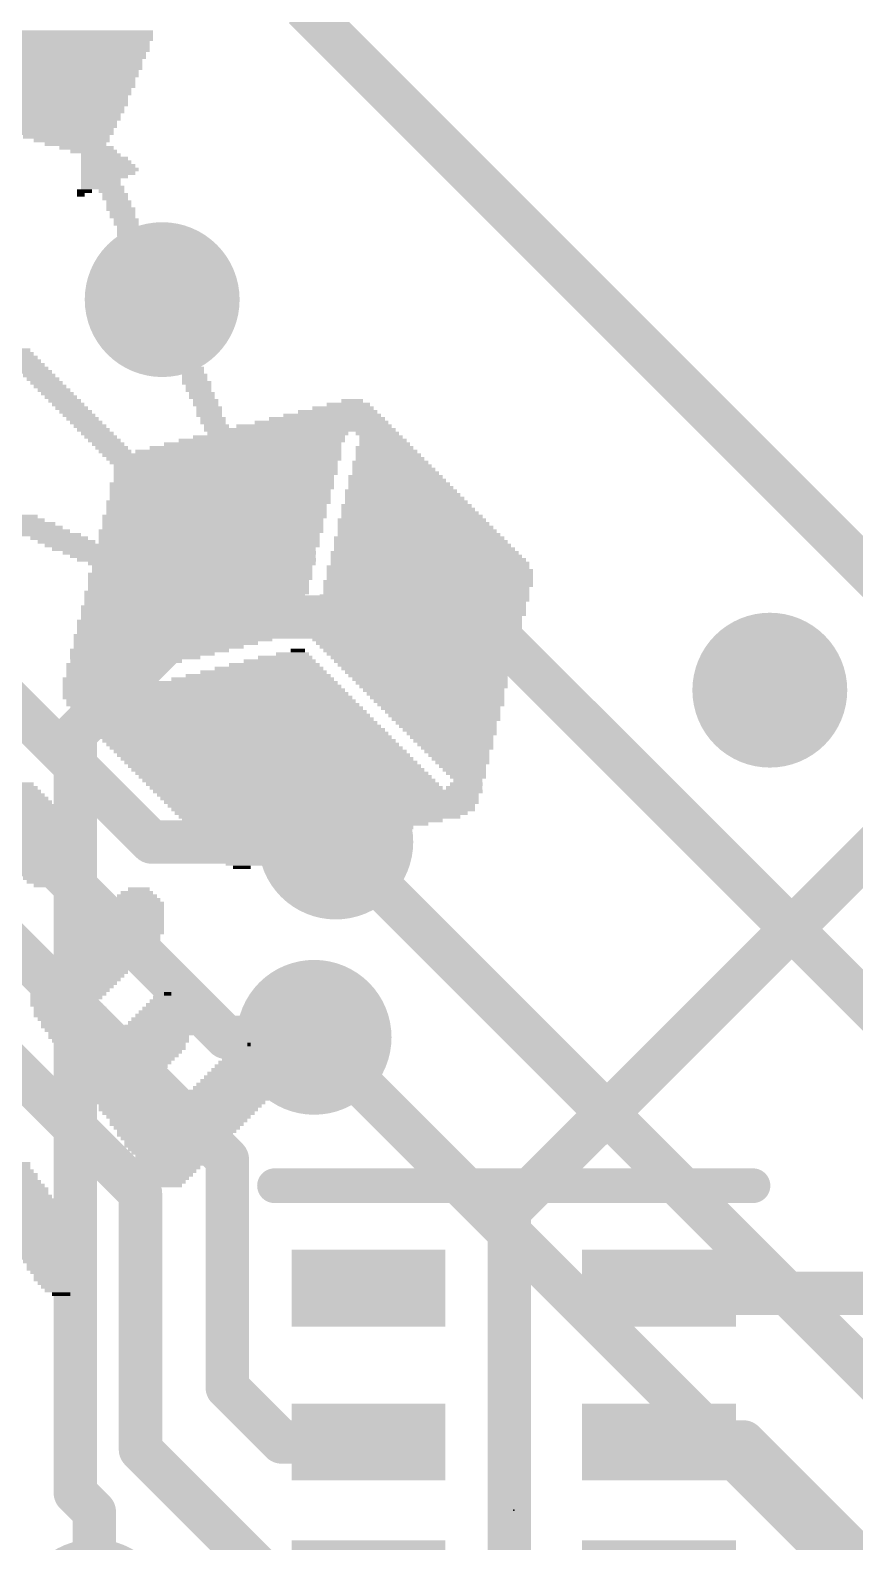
# Model space of a CAD drawing. Extents: x -3.3 to 68.7, y -0.1 to 53.5.
# Drawn here: x 56 to 60.82, y 18.89 to 27.74 of the extents above; entities that cross this region are included whole.
import ezdxf

# ---------------------------------------------------------------- set-up
doc = ezdxf.new("R2010")
doc.units = 0
for name, color, linetype in [('1', 12, 'CONTINUOUS'), ('16', 5, 'CONTINUOUS'), ('18', 3, 'CONTINUOUS'), ('200', 4, 'CONTINUOUS'), ('21', 40, 'CONTINUOUS'), ('23', 53, 'CONTINUOUS')]:
    doc.layers.add(name, color=color, linetype=linetype)

# ---------------------------------------------------------------- blocks, each defined once
blk = doc.blocks.new('RECT')
blk.add_solid([(-0.5, -0.5), (0.5, -0.5), (-0.5, 0.5), (0.5, 0.5)])
blk = doc.blocks.new('ROUNDV')
at = {"const_width": 0.5}
blk.add_lwpolyline([(0, -0.25, 1), (0, 0.25, 1), (0, -0.25)], format="xyb", dxfattribs=at)

msp = doc.modelspace()

# ---------------------------------------------------------------- linework, layer by layer
at = {"layer": '1', "const_width": 0.254}
for points in [[(49.2895, 30.405), (56.7075, 22.987)], [(48.9359, 30.0515), (57.1434, 21.844)], [(48.5824, 29.6979), (57.15, 21.1303)], [(48.2288, 29.3444), (56.642, 20.9312)], [(63.373, 25.4), (58.801, 20.828)], [(57.785, 22.987), (56.7075, 22.987)], [(57.658, 21.844), (57.1434, 21.844)], [(57.15, 21.1303), (57.15, 19.7938)], [(56.642, 20.9312), (56.642, 19.431)], [(58.801, 16.374), (58.801, 20.828)], [(59.6764, 20.3754), (59.7064, 20.3454)], [(59.7064, 20.3454), (63.2374, 20.3454)], [(57.4684, 19.4754), (57.15, 19.7938)], [(57.3976, 18.6754), (56.642, 19.431)], [(57.4684, 19.4754), (57.9764, 19.4754)], [(59.6764, 19.4754), (60.1704, 19.4754)], [(61.8404, 17.8054), (60.1704, 19.4754)]]:
    msp.add_lwpolyline(points, dxfattribs=at)
at = {"layer": '1', "const_width": 0.127}
for points in [[(56.7075, 23.0505, 1), (56.7075, 22.9235)], [(56.6626, 22.9421, 1), (56.7524, 23.0319)], [(57.785, 22.9235, 1), (57.785, 23.0505)], [(57.1434, 21.9075, 1), (57.1434, 21.7805)], [(57.0985, 21.7991, 1), (57.1883, 21.8889)], [(57.658, 21.7805, 1), (57.658, 21.9075)], [(57.2135, 21.1303, 1), (57.0865, 21.1303)], [(57.1051, 21.0854, 1), (57.1949, 21.1752)], [(56.7055, 20.9312, 1), (56.5785, 20.9312)], [(56.5971, 20.8863, 1), (56.6869, 20.9761)], [(58.8645, 20.828, 1), (58.7375, 20.828)], [(58.7561, 20.8729, 1), (58.8459, 20.7831)], [(59.7213, 20.4203, 1), (59.6315, 20.3305)], [(59.7064, 20.4089, 1), (59.7064, 20.2819)], [(59.6615, 20.3005, 1), (59.7513, 20.3903)], [(57.1949, 19.8387, 1), (57.1051, 19.7489)], [(57.0865, 19.7938, 1), (57.2135, 19.7938)], [(56.6869, 19.4759, 1), (56.5971, 19.3861)], [(57.4684, 19.5389, 1), (57.4684, 19.4119)], [(57.4235, 19.4305, 1), (57.5133, 19.5203)], [(57.9764, 19.4119, 1), (57.9764, 19.5389)], [(59.6764, 19.5389, 1), (59.6764, 19.4119)], [(60.2153, 19.5203, 1), (60.1255, 19.4305)], [(60.1704, 19.4119, 1), (60.1704, 19.5389)], [(56.5785, 19.431, 1), (56.7055, 19.431)]]:
    msp.add_lwpolyline(points, format="xyb", dxfattribs=at)
at = {"layer": '16', "const_width": 0.254}
for points in [[(63.5, 21.971), (57.6004, 27.8706)], [(56.261, 23.622), (56.9428, 24.3038)], [(58.6272, 24.3038), (56.9428, 24.3038)], [(62.992, 19.939), (58.6272, 24.3038)], [(56.261, 19.177), (56.261, 23.622)], [(63.5, 17.272), (57.785, 22.987)], [(60.96, 18.542), (57.658, 21.844)], [(56.3717, 19.0663), (56.261, 19.177)], [(56.3717, 19.0663), (56.3717, 18.4532)]]:
    msp.add_lwpolyline(points, dxfattribs=at)
at = {"layer": '16', "const_width": 0.127}
for points in [[(56.9428, 24.3673, 1), (56.9428, 24.2403)], [(56.9877, 24.2589, 1), (56.8979, 24.3487)], [(58.6721, 24.3487, 1), (58.5823, 24.2589)], [(58.6272, 24.2403, 1), (58.6272, 24.3673)], [(56.3245, 23.622, 1), (56.1975, 23.622)], [(56.2161, 23.6669, 1), (56.3059, 23.5771)], [(57.8299, 23.0319, 1), (57.7401, 22.9421)], [(57.7029, 21.8889, 1), (57.6131, 21.7991)], [(56.3059, 19.2219, 1), (56.2161, 19.1321)], [(56.1975, 19.177, 1), (56.3245, 19.177)], [(56.4352, 19.0663, 1), (56.3082, 19.0663)], [(56.3268, 19.0214, 1), (56.4166, 19.1112)]]:
    msp.add_lwpolyline(points, format="xyb", dxfattribs=at)
at = {"layer": '21', "const_width": 0.2032}
msp.add_lwpolyline([(57.4264, 20.9754), (60.2264, 20.9754)], dxfattribs=at)
at = {"layer": '21', "const_width": 0.1016}
for points in [[(57.4264, 21.0262, 1), (57.4264, 20.9246)], [(60.2264, 20.9246, 1), (60.2264, 21.0262)]]:
    msp.add_lwpolyline(points, format="xyb", dxfattribs=at)
at = {"layer": '23'}
msp.add_point((58.8264, 19.0754), dxfattribs=at)

# ---------------------------------------------------------------- block references
at = {"layer": '1', "xscale": 0.45, "yscale": 0.9, "rotation": 90}
for p in [(57.9764, 20.3754), (59.6764, 20.3754), (57.9764, 19.4754), (59.6764, 19.4754), (57.9764, 18.6754), (59.6764, 18.6754)]:
    msp.add_blockref('RECT', p, dxfattribs=at)
at = {"layer": '18', "xscale": 0.9064, "yscale": 0.9064}
for p in [(56.769, 26.162), (56.769, 26.162), (60.325, 23.876), (60.325, 23.876), (57.785, 22.987), (57.785, 22.987), (57.658, 21.844), (57.658, 21.844), (56.3717, 18.4532), (56.3717, 18.4532)]:
    msp.add_blockref('ROUNDV', p, dxfattribs=at)
at = {"layer": '200'}
for p, xscale, yscale in [((55.9753, 27.7283), 1.4808, 0.0211), ((55.9753, 27.7072), 1.4808, 0.0211), ((55.9854, 27.686), 1.4605, 0.0213), ((55.9753, 27.6648), 1.4402, 0.0211), ((55.9753, 27.6437), 1.4402, 0.0211), ((55.9753, 27.6225), 1.4402, 0.0213), ((55.9651, 27.6013), 1.4199, 0.0211), ((55.9651, 27.5802), 1.4199, 0.0211), ((55.9537, 27.559), 1.397, 0.0213), ((55.9537, 27.5378), 1.397, 0.0211), ((55.9537, 27.5167), 1.397, 0.0211), ((55.9435, 27.4955), 1.3767, 0.0213), ((55.9549, 27.4743), 1.3538, 0.0211), ((55.9448, 27.4532), 1.3335, 0.0211), ((55.9448, 27.432), 1.3335, 0.0213), ((55.9651, 27.4108), 1.2929, 0.0211), ((55.9753, 27.3897), 1.2268, 0.0211), ((55.9968, 27.3685), 1.1836, 0.0213), ((55.9968, 27.3473), 1.143, 0.0211), ((56.0184, 27.3262), 1.0998, 0.0211), ((56.0388, 27.305), 1.0592, 0.0213), ((56.0502, 27.2838), 0.9957, 0.0211), ((56.0718, 27.2627), 0.9525, 0.0211), ((56.0921, 27.2415), 0.8661, 0.0213), ((56.1124, 27.2203), 0.8255, 0.0211), ((56.1238, 27.1992), 0.762, 0.0211), ((56.1556, 27.178), 0.6985, 0.0213), ((56.1658, 27.1568), 0.6375, 0.0211), ((56.1975, 27.1357), 0.574, 0.0211), ((56.2077, 27.1145), 0.508, 0.0213), ((56.2394, 27.0933), 0.4445, 0.0211), ((56.261, 27.0722), 0.3607, 0.0211), ((56.3258, 27.051), 0.3175, 0.0213), ((56.3677, 27.0298), 0.2743, 0.0211), ((56.4096, 27.0087), 0.2311, 0.0211), ((56.4312, 26.9875), 0.2743, 0.0213), ((56.4413, 26.9663), 0.2946, 0.0211), ((56.4629, 26.924), 0.3378, 0.0213), ((56.4528, 26.9452), 0.3175, 0.0211), ((56.4528, 26.9028), 0.3175, 0.0211), ((56.4312, 26.8817), 0.2743, 0.0211), ((56.4096, 26.8605), 0.2311, 0.0213), ((56.4096, 26.8393), 0.2311, 0.0211), ((56.421, 26.8182), 0.254, 0.0211), ((56.3143, 26.797), 0.0864, 0.0213), ((56.2928, 26.7758), 0.0432, 0.0211), ((56.4731, 26.797), 0.1499, 0.0213), ((56.4934, 26.7758), 0.1499, 0.0211), ((56.4934, 26.7547), 0.1499, 0.0211), ((56.515, 26.7335), 0.1473, 0.0213), ((56.515, 26.7123), 0.1473, 0.0211), ((56.5264, 26.6912), 0.1702, 0.0211), ((56.5366, 26.67), 0.1499, 0.0213), ((56.5366, 26.6488), 0.1499, 0.0211), ((56.5582, 26.6277), 0.1473, 0.0211), ((56.5582, 26.6065), 0.1473, 0.0213), ((56.5785, 26.5853), 0.1473, 0.0211), ((56.5785, 26.5642), 0.1473, 0.0211), ((56.5899, 26.543), 0.1702, 0.0213), ((56.6001, 26.5218), 0.1499, 0.0211), ((56.6001, 26.5007), 0.1499, 0.0211), ((56.6217, 26.4795), 0.1473, 0.0213), ((56.6217, 26.4583), 0.1473, 0.0211), ((56.642, 26.4372), 0.1473, 0.0211), ((56.642, 26.416), 0.1473, 0.0213), ((56.6636, 26.3948), 0.1499, 0.0211), ((56.6636, 26.3737), 0.1499, 0.0211), ((56.6738, 26.3525), 0.1702, 0.0213), ((56.6852, 26.3313), 0.1473, 0.0211), ((56.6852, 26.3102), 0.1473, 0.0211), ((56.7055, 26.289), 0.1473, 0.0213), ((56.7055, 26.2678), 0.1473, 0.0211), ((56.7271, 26.2467), 0.1499, 0.0211), ((56.7271, 26.2255), 0.1499, 0.0213), ((56.7487, 26.2043), 0.1473, 0.0211), ((56.7487, 26.1832), 0.1473, 0.0211), ((56.7487, 26.162), 0.1473, 0.0213), ((56.769, 26.1408), 0.1473, 0.0211), ((56.769, 26.1197), 0.1473, 0.0211), ((56.7906, 26.0985), 0.1499, 0.0213), ((56.7906, 26.0773), 0.1499, 0.0211), ((56.8122, 26.0562), 0.1473, 0.0211), ((56.8122, 26.035), 0.1473, 0.0213), ((56.8223, 26.0138), 0.1676, 0.0211), ((56.8325, 25.9927), 0.1473, 0.0211), ((56.8325, 25.9715), 0.1473, 0.0213), ((56.8528, 25.9503), 0.1473, 0.0211), ((56.8528, 25.9292), 0.1473, 0.0211), ((55.9016, 25.8657), 0.1905, 0.0211), ((55.9219, 25.8445), 0.1905, 0.0213), ((56.8757, 25.908), 0.1473, 0.0213), ((56.8757, 25.8868), 0.1473, 0.0211), ((56.896, 25.8657), 0.1473, 0.0211), ((56.896, 25.8445), 0.1473, 0.0213), ((55.9435, 25.8233), 0.193, 0.0211), ((55.9651, 25.8022), 0.1905, 0.0211), ((55.9854, 25.781), 0.1905, 0.0213), ((56.007, 25.7598), 0.193, 0.0211), ((56.0286, 25.7387), 0.1905, 0.0211), ((56.896, 25.8233), 0.1473, 0.0211), ((56.9176, 25.8022), 0.1499, 0.0211), ((56.9176, 25.781), 0.1499, 0.0213), ((56.9392, 25.7598), 0.1473, 0.0211), ((56.9392, 25.7387), 0.1473, 0.0211), ((56.0489, 25.7175), 0.1905, 0.0213), ((56.0718, 25.6963), 0.1905, 0.0211), ((56.0921, 25.6752), 0.1905, 0.0211), ((56.1124, 25.654), 0.1905, 0.0213), ((56.9595, 25.7175), 0.1473, 0.0213), ((56.9595, 25.6963), 0.1473, 0.0211), ((56.9709, 25.6752), 0.1702, 0.0211), ((56.9811, 25.654), 0.1499, 0.0213), ((56.1353, 25.6328), 0.1905, 0.0211), ((56.1556, 25.6117), 0.1905, 0.0211), ((56.1759, 25.5905), 0.1905, 0.0213), ((56.1988, 25.5693), 0.1905, 0.0211), ((56.9811, 25.6328), 0.1499, 0.0211), ((57.0014, 25.6117), 0.1499, 0.0211), ((57.0014, 25.5905), 0.1499, 0.0213), ((57.023, 25.5693), 0.1473, 0.0211), ((57.8815, 25.5693), 0.127, 0.0211), ((56.2191, 25.5482), 0.1905, 0.0211), ((56.2394, 25.527), 0.1905, 0.0213), ((56.2623, 25.5058), 0.1905, 0.0211), ((56.2826, 25.4847), 0.1905, 0.0211), ((57.023, 25.5482), 0.1473, 0.0211), ((57.0446, 25.527), 0.1499, 0.0213), ((57.0446, 25.5058), 0.1499, 0.0211), ((57.0446, 25.4847), 0.1499, 0.0211), ((57.7634, 25.4847), 0.5715, 0.0211), ((57.7964, 25.5058), 0.4648, 0.0211), ((57.8269, 25.527), 0.3581, 0.0213), ((57.8587, 25.5482), 0.254, 0.0211), ((56.3029, 25.4635), 0.1905, 0.0213), ((56.3245, 25.4423), 0.188, 0.0211), ((56.3461, 25.4212), 0.1905, 0.0211), ((56.3664, 25.4), 0.1905, 0.0213), ((57.0662, 25.4635), 0.1473, 0.0213), ((57.0662, 25.4423), 0.1473, 0.0211), ((57.0865, 25.4212), 0.1473, 0.0211), ((57.5742, 25.4), 1.1227, 0.0213), ((57.658, 25.4212), 0.9093, 0.0211), ((57.7012, 25.4423), 0.7823, 0.0211), ((57.7329, 25.4635), 0.6782, 0.0213), ((56.3893, 25.3788), 0.1905, 0.0211), ((56.4096, 25.3577), 0.1905, 0.0211), ((56.4299, 25.3365), 0.1905, 0.0213), ((56.4528, 25.3153), 0.1905, 0.0211), ((56.4731, 25.2942), 0.1905, 0.0211), ((57.2567, 25.2942), 1.1227, 0.0211), ((57.2986, 25.3153), 1.0389, 0.0211), ((57.3519, 25.3365), 0.9728, 0.0213), ((57.3938, 25.3577), 0.889, 0.0211), ((57.4459, 25.3788), 0.8255, 0.0211), ((58.0288, 25.3788), 0.254, 0.0211), ((58.0708, 25.2942), 0.3378, 0.0211), ((58.0492, 25.3577), 0.254, 0.0211), ((58.0606, 25.3365), 0.2769, 0.0213), ((58.0708, 25.3153), 0.2972, 0.0211), ((56.4934, 25.273), 0.1905, 0.0213), ((57.1183, 25.2518), 1.3995, 0.0211), ((57.1297, 25.2307), 1.3767, 0.0211), ((57.1284, 25.2095), 1.3335, 0.0213), ((57.2148, 25.273), 1.2065, 0.0213), ((58.1038, 25.2095), 0.4445, 0.0213), ((58.0923, 25.2518), 0.381, 0.0211), ((58.1025, 25.2307), 0.4013, 0.0211), ((58.0822, 25.273), 0.3607, 0.0213), ((57.1398, 25.1883), 1.3106, 0.0211), ((57.1398, 25.1672), 1.3106, 0.0211), ((57.1398, 25.146), 1.3106, 0.0213), ((57.1297, 25.1248), 1.2903, 0.0211), ((58.1343, 25.1248), 0.5512, 0.0211), ((58.1139, 25.1883), 0.4648, 0.0211), ((58.1241, 25.1672), 0.4851, 0.0211), ((58.1355, 25.146), 0.508, 0.0213), ((57.1081, 25.0402), 1.2929, 0.0211), ((57.1183, 25.0825), 1.3132, 0.0213), ((57.1183, 25.0613), 1.3132, 0.0211), ((57.1297, 25.1037), 1.2903, 0.0211), ((58.166, 25.0402), 0.6553, 0.0211), ((58.1444, 25.1037), 0.5715, 0.0211), ((58.1558, 25.0825), 0.5944, 0.0213), ((58.166, 25.0613), 0.6147, 0.0211), ((57.0979, 24.9767), 1.3132, 0.0211), ((57.0865, 24.9555), 1.2903, 0.0213), ((57.1081, 25.019), 1.2929, 0.0213), ((57.1081, 24.9978), 1.2929, 0.0211), ((58.199, 24.9555), 0.762, 0.0213), ((58.1762, 25.019), 0.6756, 0.0213), ((58.1876, 24.9978), 0.6985, 0.0211), ((58.1978, 24.9767), 0.7188, 0.0211), ((55.8698, 24.892), 0.3404, 0.0213), ((55.9118, 24.8708), 0.3378, 0.0211), ((57.0649, 24.8708), 1.2929, 0.0211), ((57.0751, 24.892), 1.3132, 0.0213), ((57.0865, 24.9343), 1.2903, 0.0211), ((57.0865, 24.9132), 1.2903, 0.0211), ((58.2295, 24.8708), 0.8687, 0.0211), ((58.2092, 24.9343), 0.7823, 0.0211), ((58.2193, 24.9132), 0.8026, 0.0211), ((58.2308, 24.892), 0.8255, 0.0213), ((55.9651, 24.8497), 0.3581, 0.0211), ((56.0172, 24.8285), 0.3404, 0.0213), ((56.0603, 24.8073), 0.3404, 0.0211), ((56.1137, 24.7862), 0.3607, 0.0211), ((56.1658, 24.765), 0.3378, 0.0213), ((57.0548, 24.8073), 1.3132, 0.0211), ((57.0446, 24.7862), 1.2929, 0.0211), ((57.0446, 24.765), 1.2929, 0.0213), ((57.0649, 24.8497), 1.2929, 0.0211), ((57.0649, 24.8285), 1.2929, 0.0213), ((58.2727, 24.765), 0.9957, 0.0213), ((58.2511, 24.8285), 0.9119, 0.0213), ((58.2714, 24.7862), 0.9525, 0.0211), ((58.2397, 24.8497), 0.889, 0.0211), ((58.2613, 24.8073), 0.9322, 0.0211), ((56.2089, 24.7438), 0.3378, 0.0211), ((56.8858, 24.7227), 1.6104, 0.0211), ((56.896, 24.7015), 1.5443, 0.0213), ((56.9278, 24.6803), 1.4808, 0.0211), ((57.0446, 24.7438), 1.2929, 0.0211), ((58.3044, 24.6803), 1.0998, 0.0211), ((58.2828, 24.7438), 1.016, 0.0211), ((58.3044, 24.7015), 1.0592, 0.0213), ((58.293, 24.7227), 1.0363, 0.0211), ((56.9493, 24.6592), 1.4376, 0.0211), ((56.9697, 24.638), 1.397, 0.0213), ((57.0014, 24.6168), 1.3335, 0.0211), ((57.0027, 24.5957), 1.2903, 0.0211), ((58.3248, 24.5957), 1.1862, 0.0211), ((58.326, 24.638), 1.143, 0.0213), ((58.3362, 24.6168), 1.1633, 0.0211), ((58.3146, 24.6592), 1.1201, 0.0211), ((56.9811, 24.511), 1.2929, 0.0213), ((56.9913, 24.5533), 1.3132, 0.0211), ((56.9913, 24.5322), 1.3132, 0.0211), ((57.0027, 24.5745), 1.2903, 0.0213), ((58.3248, 24.511), 1.2268, 0.0213), ((58.3349, 24.5745), 1.2065, 0.0213), ((58.3349, 24.5533), 1.2065, 0.0211), ((58.3349, 24.5322), 1.2065, 0.0211), ((56.9709, 24.4475), 1.3132, 0.0213), ((56.9595, 24.4263), 1.2903, 0.0211), ((56.9811, 24.4898), 1.2929, 0.0211), ((56.9811, 24.4687), 1.2929, 0.0211), ((58.3044, 24.4263), 1.2268, 0.0211), ((58.3146, 24.4687), 1.2065, 0.0211), ((58.3146, 24.4475), 1.2065, 0.0213), ((58.3248, 24.4898), 1.2268, 0.0211), ((56.9493, 24.3628), 1.3106, 0.0211), ((56.9392, 24.3417), 1.2903, 0.0211), ((56.9392, 24.3205), 1.2903, 0.0213), ((56.9595, 24.4052), 1.2903, 0.0211), ((56.9595, 24.384), 1.2903, 0.0213), ((58.2828, 24.3417), 1.2294, 0.0211), ((58.2828, 24.3205), 1.2294, 0.0213), ((58.3044, 24.4052), 1.2268, 0.0211), ((58.2943, 24.384), 1.2065, 0.0213), ((58.2943, 24.3628), 1.2065, 0.0211), ((56.9176, 24.257), 1.2929, 0.0213), ((56.9176, 24.2358), 1.2929, 0.0211), ((56.9278, 24.2782), 1.3132, 0.0211), ((56.9392, 24.2993), 1.2903, 0.0211), ((58.2613, 24.257), 1.2268, 0.0213), ((58.2613, 24.2358), 1.2268, 0.0211), ((58.2714, 24.2993), 1.2065, 0.0211), ((58.2714, 24.2782), 1.2065, 0.0211), ((56.8744, 24.1935), 1.2471, 0.0213), ((56.8325, 24.1723), 1.1633, 0.0211), ((56.7906, 24.1512), 1.0795, 0.0211), ((56.9176, 24.2147), 1.2929, 0.0211), ((58.2511, 24.2147), 1.2065, 0.0211), ((58.2511, 24.1935), 1.2065, 0.0213), ((58.2511, 24.1723), 1.2065, 0.0211), ((58.2613, 24.1512), 1.1862, 0.0211), ((56.6953, 24.1088), 0.9296, 0.0211), ((56.6534, 24.0877), 0.8458, 0.0211), ((56.6115, 24.0665), 0.762, 0.0213), ((56.7487, 24.13), 0.9957, 0.0213), ((57.4891, 24.0665), 0.3175, 0.0213), ((57.531, 24.0877), 0.193, 0.0211), ((57.5628, 24.1088), 0.0838, 0.0211), ((58.2625, 24.13), 1.143, 0.0213), ((58.2727, 24.1088), 1.1227, 0.0211), ((58.2828, 24.0877), 1.1024, 0.0211), ((58.2943, 24.0665), 1.0795, 0.0213), ((56.5048, 24.0242), 0.5944, 0.0211), ((56.4617, 24.003), 0.508, 0.0213), ((56.4198, 23.9818), 0.4242, 0.0211), ((56.5582, 24.0453), 0.6553, 0.0211), ((57.3621, 23.9818), 0.7391, 0.0211), ((57.3938, 24.003), 0.635, 0.0213), ((57.4256, 24.0242), 0.5309, 0.0211), ((57.4573, 24.0453), 0.4216, 0.0211), ((58.293, 24.0453), 1.0363, 0.0211), ((58.3032, 24.0242), 1.016, 0.0211), ((58.3146, 24.003), 0.9931, 0.0213), ((58.3248, 23.9818), 0.9728, 0.0211), ((56.3245, 23.9395), 0.2743, 0.0213), ((56.2928, 23.9183), 0.2108, 0.0211), ((56.2826, 23.8972), 0.1905, 0.0211), ((56.3778, 23.9607), 0.3404, 0.0211), ((57.2249, 23.8972), 1.1862, 0.0211), ((57.2554, 23.9183), 1.0795, 0.0211), ((57.2986, 23.9395), 0.9525, 0.0213), ((57.3303, 23.9607), 0.8484, 0.0211), ((58.3248, 23.9607), 0.9322, 0.0211), ((58.3362, 23.9395), 0.9093, 0.0213), ((58.3463, 23.9183), 0.889, 0.0211), ((58.3565, 23.8972), 0.8687, 0.0211), ((57.0344, 23.8337), 1.6942, 0.0211), ((56.2826, 23.876), 0.1905, 0.0213), ((56.2928, 23.8548), 0.2108, 0.0211), ((57.0548, 23.8125), 1.6942, 0.0213), ((57.0649, 23.7913), 1.7145, 0.0211), ((57.1602, 23.8548), 1.397, 0.0211), ((57.1932, 23.876), 1.2903, 0.0213), ((58.3578, 23.876), 0.8255, 0.0213), ((58.3679, 23.8548), 0.8052, 0.0211), ((58.3781, 23.8337), 0.7849, 0.0211), ((58.3882, 23.8125), 0.7645, 0.0213), ((58.3997, 23.7913), 0.7417, 0.0211), ((57.0878, 23.7702), 1.7145, 0.0211), ((57.1081, 23.749), 1.7145, 0.0213), ((57.1284, 23.7278), 1.7145, 0.0211), ((57.15, 23.7067), 1.712, 0.0211), ((58.3984, 23.7702), 0.6985, 0.0211), ((58.4098, 23.749), 0.6756, 0.0213), ((58.42, 23.7278), 0.6553, 0.0211), ((58.4302, 23.7067), 0.635, 0.0211), ((57.1716, 23.6855), 1.7145, 0.0213), ((57.1919, 23.6643), 1.7145, 0.0211), ((57.2148, 23.6432), 1.7145, 0.0211), ((57.2351, 23.622), 1.7145, 0.0213), ((58.4314, 23.6855), 0.5918, 0.0213), ((58.4416, 23.6643), 0.5715, 0.0211), ((58.4518, 23.6432), 0.5512, 0.0211), ((58.4632, 23.622), 0.5283, 0.0213), ((57.2554, 23.6008), 1.7145, 0.0211), ((57.277, 23.5797), 1.717, 0.0211), ((57.2986, 23.5585), 1.7145, 0.0213), ((57.3189, 23.5373), 1.7145, 0.0211), ((58.4632, 23.6008), 0.4877, 0.0211), ((58.4733, 23.5797), 0.4674, 0.0211), ((58.4848, 23.5585), 0.4445, 0.0213), ((58.4949, 23.5373), 0.4242, 0.0211), ((57.3418, 23.5162), 1.7145, 0.0211), ((57.3621, 23.495), 1.7145, 0.0213), ((57.3824, 23.4738), 1.7145, 0.0211), ((57.4053, 23.4527), 1.7145, 0.0211), ((58.4937, 23.5162), 0.381, 0.0211), ((58.5051, 23.495), 0.3581, 0.0213), ((58.5153, 23.4738), 0.3378, 0.0211), ((58.5254, 23.4527), 0.3175, 0.0211), ((57.4256, 23.4315), 1.7145, 0.0213), ((57.4459, 23.4103), 1.7145, 0.0211), ((57.4688, 23.3892), 1.7145, 0.0211), ((57.4891, 23.368), 1.7145, 0.0213), ((58.5267, 23.4315), 0.2743, 0.0213), ((58.5368, 23.4103), 0.254, 0.0211), ((58.547, 23.3892), 0.2337, 0.0211), ((58.5584, 23.368), 0.2108, 0.0213), ((55.6997, 23.3257), 0.635, 0.0211), ((55.7225, 23.3045), 0.635, 0.0213), ((55.7428, 23.2833), 0.635, 0.0211), ((55.7632, 23.2622), 0.635, 0.0211), ((57.5094, 23.3468), 1.7145, 0.0211), ((57.5323, 23.3257), 1.7145, 0.0211), ((57.5526, 23.3045), 1.7145, 0.0213), ((57.6796, 23.2833), 1.9279, 0.0211), ((57.6796, 23.2622), 1.8821, 0.0211), ((58.5368, 23.3045), 0.2134, 0.0213), ((58.5483, 23.3257), 0.1905, 0.0211), ((58.5584, 23.3468), 0.1702, 0.0211), ((55.786, 23.241), 0.635, 0.0213), ((55.8063, 23.2198), 0.635, 0.0211), ((55.8267, 23.1987), 0.635, 0.0211), ((55.8495, 23.1775), 0.635, 0.0213), ((57.6898, 23.241), 1.8618, 0.0213), ((57.6999, 23.2198), 1.8415, 0.0211), ((57.7012, 23.1987), 1.7983, 0.0211), ((57.7113, 23.1775), 1.778, 0.0213), ((55.8698, 23.1563), 0.635, 0.0211), ((55.8902, 23.1352), 0.635, 0.0211), ((55.913, 23.114), 0.635, 0.0213), ((55.9333, 23.0928), 0.635, 0.0211), ((57.6999, 23.1563), 1.7145, 0.0211), ((57.6898, 23.1352), 1.6485, 0.0211), ((57.6478, 23.114), 1.524, 0.0213), ((57.6161, 23.0928), 1.4199, 0.0211), ((55.9537, 23.0717), 0.635, 0.0211), ((55.9765, 23.0505), 0.635, 0.0213), ((55.9867, 23.0293), 0.6147, 0.0211), ((56.007, 23.0082), 0.6147, 0.0211), ((57.5831, 23.0717), 1.3132, 0.0211), ((57.5526, 23.0505), 1.2065, 0.0213), ((57.5208, 23.0293), 1.1024, 0.0211), ((57.4891, 23.0082), 0.9931, 0.0211), ((56.0184, 22.987), 0.5918, 0.0213), ((56.0286, 22.9658), 0.5715, 0.0211), ((56.0388, 22.9447), 0.5512, 0.0211), ((56.0502, 22.9235), 0.5283, 0.0213), ((57.4573, 22.987), 0.889, 0.0213), ((57.4256, 22.9658), 0.7849, 0.0211), ((57.3837, 22.9447), 0.6553, 0.0211), ((57.3519, 22.9235), 0.5512, 0.0213), ((56.0603, 22.9023), 0.508, 0.0211), ((56.0705, 22.8812), 0.4877, 0.0211), ((56.0705, 22.86), 0.447, 0.0213), ((56.0819, 22.8388), 0.4242, 0.0211), ((56.0807, 22.8177), 0.381, 0.0211), ((57.3189, 22.9023), 0.4445, 0.0211), ((57.2884, 22.8812), 0.3378, 0.0211), ((57.2567, 22.86), 0.2337, 0.0213), ((57.2351, 22.8388), 0.1041, 0.0211), ((56.0908, 22.7965), 0.3607, 0.0213), ((56.1023, 22.7753), 0.2972, 0.0211), ((56.0921, 22.7542), 0.2311, 0.0211), ((56.0921, 22.733), 0.1499, 0.0213), ((56.6217, 22.6483), 0.2743, 0.0211), ((56.6217, 22.6695), 0.2337, 0.0213), ((56.6204, 22.6907), 0.1905, 0.0211), ((56.6318, 22.7118), 0.127, 0.0211), ((56.5887, 22.5637), 0.381, 0.0211), ((56.5988, 22.5848), 0.3607, 0.0211), ((56.6103, 22.606), 0.3378, 0.0213), ((56.6204, 22.6272), 0.3175, 0.0211), ((56.5468, 22.479), 0.4648, 0.0213), ((56.5569, 22.5002), 0.4445, 0.0211), ((56.5683, 22.5213), 0.4216, 0.0211), ((56.5785, 22.5425), 0.4013, 0.0213), ((56.4845, 22.3943), 0.508, 0.0211), ((56.5048, 22.4155), 0.508, 0.0213), ((56.515, 22.4367), 0.4877, 0.0211), ((56.5366, 22.4578), 0.4851, 0.0211), ((56.3778, 22.2885), 0.508, 0.0213), ((56.3982, 22.3097), 0.508, 0.0211), ((56.421, 22.3308), 0.508, 0.0211), ((56.4413, 22.352), 0.508, 0.0213), ((56.4617, 22.3732), 0.508, 0.0211), ((56.294, 22.2038), 0.508, 0.0211), ((56.3143, 22.225), 0.508, 0.0213), ((56.3347, 22.2462), 0.508, 0.0211), ((56.3575, 22.2673), 0.508, 0.0211), ((56.2293, 22.1192), 0.4648, 0.0211), ((56.2508, 22.1403), 0.4674, 0.0211), ((56.261, 22.1615), 0.4877, 0.0213), ((56.2826, 22.1827), 0.4851, 0.0211), ((56.2191, 22.098), 0.4445, 0.0213), ((56.1975, 22.0557), 0.4013, 0.0211), ((56.2077, 22.0768), 0.4216, 0.0211), ((56.2077, 22.0345), 0.4216, 0.0213), ((56.7906, 22.0345), 0.2311, 0.0213), ((56.8008, 22.0557), 0.2108, 0.0211), ((56.8008, 22.0768), 0.1702, 0.0211), ((56.8008, 22.098), 0.0432, 0.0213), ((56.2293, 22.0133), 0.4242, 0.0211), ((56.2293, 21.9922), 0.4242, 0.0211), ((56.2394, 21.971), 0.4445, 0.0213), ((56.2623, 21.9498), 0.4445, 0.0211), ((56.769, 21.9498), 0.3607, 0.0211), ((56.7804, 21.971), 0.3378, 0.0213), ((56.7792, 21.9922), 0.2946, 0.0211), ((56.7893, 22.0133), 0.2743, 0.0211), ((56.2724, 21.9287), 0.4242, 0.0211), ((56.2826, 21.9075), 0.4445, 0.0213), ((56.515, 21.8863), 0.8687, 0.0211), ((56.5264, 21.8652), 0.8458, 0.0211), ((56.515, 21.844), 0.823, 0.0213), ((56.7487, 21.9075), 0.4013, 0.0213), ((56.7588, 21.9287), 0.381, 0.0211), ((56.5252, 21.8228), 0.8026, 0.0211), ((56.5252, 21.8017), 0.762, 0.0211), ((56.5264, 21.7593), 0.7188, 0.0211), ((56.5366, 21.7805), 0.7391, 0.0213), ((57.2668, 21.7593), 0.2134, 0.0211), ((57.277, 21.7805), 0.1473, 0.0213), ((57.277, 21.8017), 0.0203, 0.0211), ((56.5264, 21.7382), 0.6782, 0.0211), ((56.5252, 21.717), 0.635, 0.0213), ((56.515, 21.6958), 0.6147, 0.0211), ((56.5163, 21.6747), 0.5715, 0.0211), ((57.2554, 21.6747), 0.3581, 0.0211), ((57.2554, 21.6958), 0.3175, 0.0211), ((57.2668, 21.717), 0.2946, 0.0213), ((57.2668, 21.7382), 0.254, 0.0211), ((56.515, 21.6535), 0.5283, 0.0213), ((56.5048, 21.6323), 0.508, 0.0211), ((56.5048, 21.6112), 0.4674, 0.0211), ((56.5163, 21.59), 0.4445, 0.0213), ((57.2135, 21.59), 0.442, 0.0213), ((57.2237, 21.6112), 0.4216, 0.0211), ((57.2338, 21.6323), 0.4013, 0.0211), ((57.2453, 21.6535), 0.3785, 0.0213), ((56.5264, 21.5688), 0.4242, 0.0211), ((56.5366, 21.5477), 0.4445, 0.0211), ((56.5569, 21.5265), 0.4445, 0.0213), ((56.5683, 21.5053), 0.4216, 0.0211), ((57.15, 21.5053), 0.4877, 0.0211), ((57.1703, 21.5265), 0.4877, 0.0213), ((57.1818, 21.5477), 0.4648, 0.0211), ((57.2021, 21.5688), 0.4648, 0.0211), ((56.5798, 21.4842), 0.4445, 0.0211), ((56.6001, 21.463), 0.4445, 0.0213), ((56.6103, 21.4418), 0.4242, 0.0211), ((56.8643, 21.4207), 0.9322, 0.0211), ((57.0967, 21.4418), 0.508, 0.0211), ((57.1195, 21.463), 0.508, 0.0213), ((57.1398, 21.4842), 0.508, 0.0211), ((56.8643, 21.3995), 0.8915, 0.0213), ((56.8643, 21.3783), 0.8458, 0.0211), ((56.8643, 21.3572), 0.8052, 0.0211), ((56.8541, 21.336), 0.7849, 0.0213), ((56.8541, 21.3148), 0.7391, 0.0211), ((56.8439, 21.2725), 0.6782, 0.0213), ((56.8541, 21.2937), 0.6985, 0.0211), ((56.8427, 21.2513), 0.635, 0.0211), ((56.8439, 21.2302), 0.5918, 0.0211), ((56.8338, 21.209), 0.5715, 0.0213), ((56.8325, 21.1878), 0.5283, 0.0211), ((56.8325, 21.1667), 0.4877, 0.0211), ((56.8338, 21.1455), 0.4445, 0.0213), ((55.7746, 21.1032), 0.4445, 0.0211), ((55.7949, 21.0608), 0.4445, 0.0211), ((55.7848, 21.082), 0.4242, 0.0213), ((56.8223, 21.1243), 0.4216, 0.0211), ((56.8223, 21.1032), 0.381, 0.0211), ((56.8223, 21.082), 0.3404, 0.0213), ((56.8109, 21.0608), 0.3175, 0.0211), ((55.8178, 21.0397), 0.4445, 0.0211), ((55.8279, 21.0185), 0.4242, 0.0213), ((55.8381, 20.9973), 0.4445, 0.0211), ((55.8584, 20.9762), 0.4445, 0.0211), ((56.8122, 21.0397), 0.2743, 0.0211), ((56.8109, 21.0185), 0.2311, 0.0213), ((56.8109, 20.9973), 0.1905, 0.0211), ((56.8122, 20.9762), 0.1473, 0.0211), ((55.8813, 20.955), 0.4445, 0.0213), ((55.8914, 20.9338), 0.4242, 0.0211), ((55.9016, 20.9127), 0.4445, 0.0211), ((55.9219, 20.8915), 0.4445, 0.0213), ((55.9333, 20.8703), 0.4216, 0.0211), ((55.9448, 20.8492), 0.4445, 0.0211), ((55.9651, 20.828), 0.4445, 0.0213), ((55.9854, 20.8068), 0.4445, 0.0211), ((55.9854, 20.7857), 0.4445, 0.0211), ((56.0083, 20.7645), 0.4445, 0.0213), ((56.0286, 20.7433), 0.4445, 0.0211), ((56.0388, 20.7222), 0.4242, 0.0211), ((56.0489, 20.701), 0.4445, 0.0213), ((56.0705, 20.6798), 0.447, 0.0211), ((56.0819, 20.6587), 0.4242, 0.0211), ((56.0921, 20.6375), 0.4445, 0.0213), ((56.1023, 20.6163), 0.4242, 0.0211), ((56.1226, 20.5952), 0.4242, 0.0211), ((56.1226, 20.574), 0.4242, 0.0213), ((56.134, 20.5528), 0.4013, 0.0211), ((56.1442, 20.5317), 0.381, 0.0211), ((56.1556, 20.5105), 0.3581, 0.0213), ((56.1556, 20.4893), 0.3581, 0.0211), ((56.1658, 20.4682), 0.3378, 0.0211), ((56.1759, 20.447), 0.3175, 0.0213), ((56.1658, 20.4258), 0.2972, 0.0211), ((56.1772, 20.4047), 0.2743, 0.0211), ((56.1772, 20.3835), 0.2337, 0.0213), ((56.1759, 20.3623), 0.1905, 0.0211), ((56.1772, 20.3412), 0.1067, 0.0211)]:
    msp.add_blockref('RECT', p, dxfattribs=dict(at, xscale=xscale, yscale=yscale))

doc.saveas('drawing.dxf')
